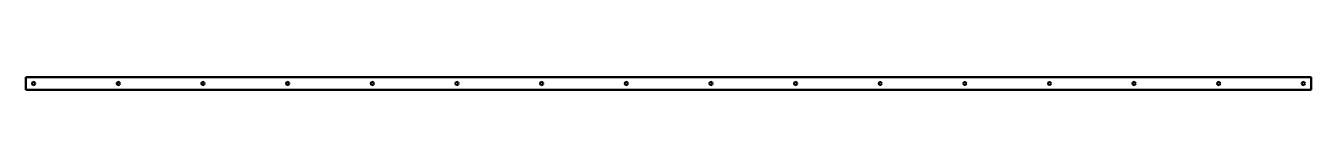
# Model space of a CAD drawing. Header units: inches. Extents: x 0 to 102, y 0 to 1.
import ezdxf

# ---------------------------------------------------------------- set-up
doc = ezdxf.new("R2010")
doc.units = ezdxf.units.IN
doc.header["$MEASUREMENT"] = 0
doc.layers.add('IV_EXTERIOR_PROFILES', color=7, linetype='Continuous', lineweight=50)
doc.layers.add('IV_INTERIOR_PROFILES', color=7, linetype='Continuous', lineweight=50)

msp = doc.modelspace()

# ---------------------------------------------------------------- linework, layer by layer
at = {"layer": 'IV_EXTERIOR_PROFILES'}
for p, q in [((0, 0), (0, 1)), ((0, 1), (101.75, 1)), ((101.75, 0), (0, 0)), ((101.75, 1), (101.75, 0))]:
    msp.add_line(p, q, dxfattribs=at)
at = {"layer": 'IV_INTERIOR_PROFILES'}
for centre in [(0.62, 0.5), (7.33, 0.5), (14.03, 0.5), (20.73, 0.5), (27.43, 0.5), (34.13, 0.5), (40.83, 0.5), (47.53, 0.5), (54.23, 0.5), (60.93, 0.5), (67.63, 0.5), (74.33, 0.5), (81.03, 0.5), (87.73, 0.5), (94.43, 0.5), (101.13, 0.5)]:
    msp.add_circle(centre, 0.128, dxfattribs=at)

doc.saveas('drawing.dxf')
